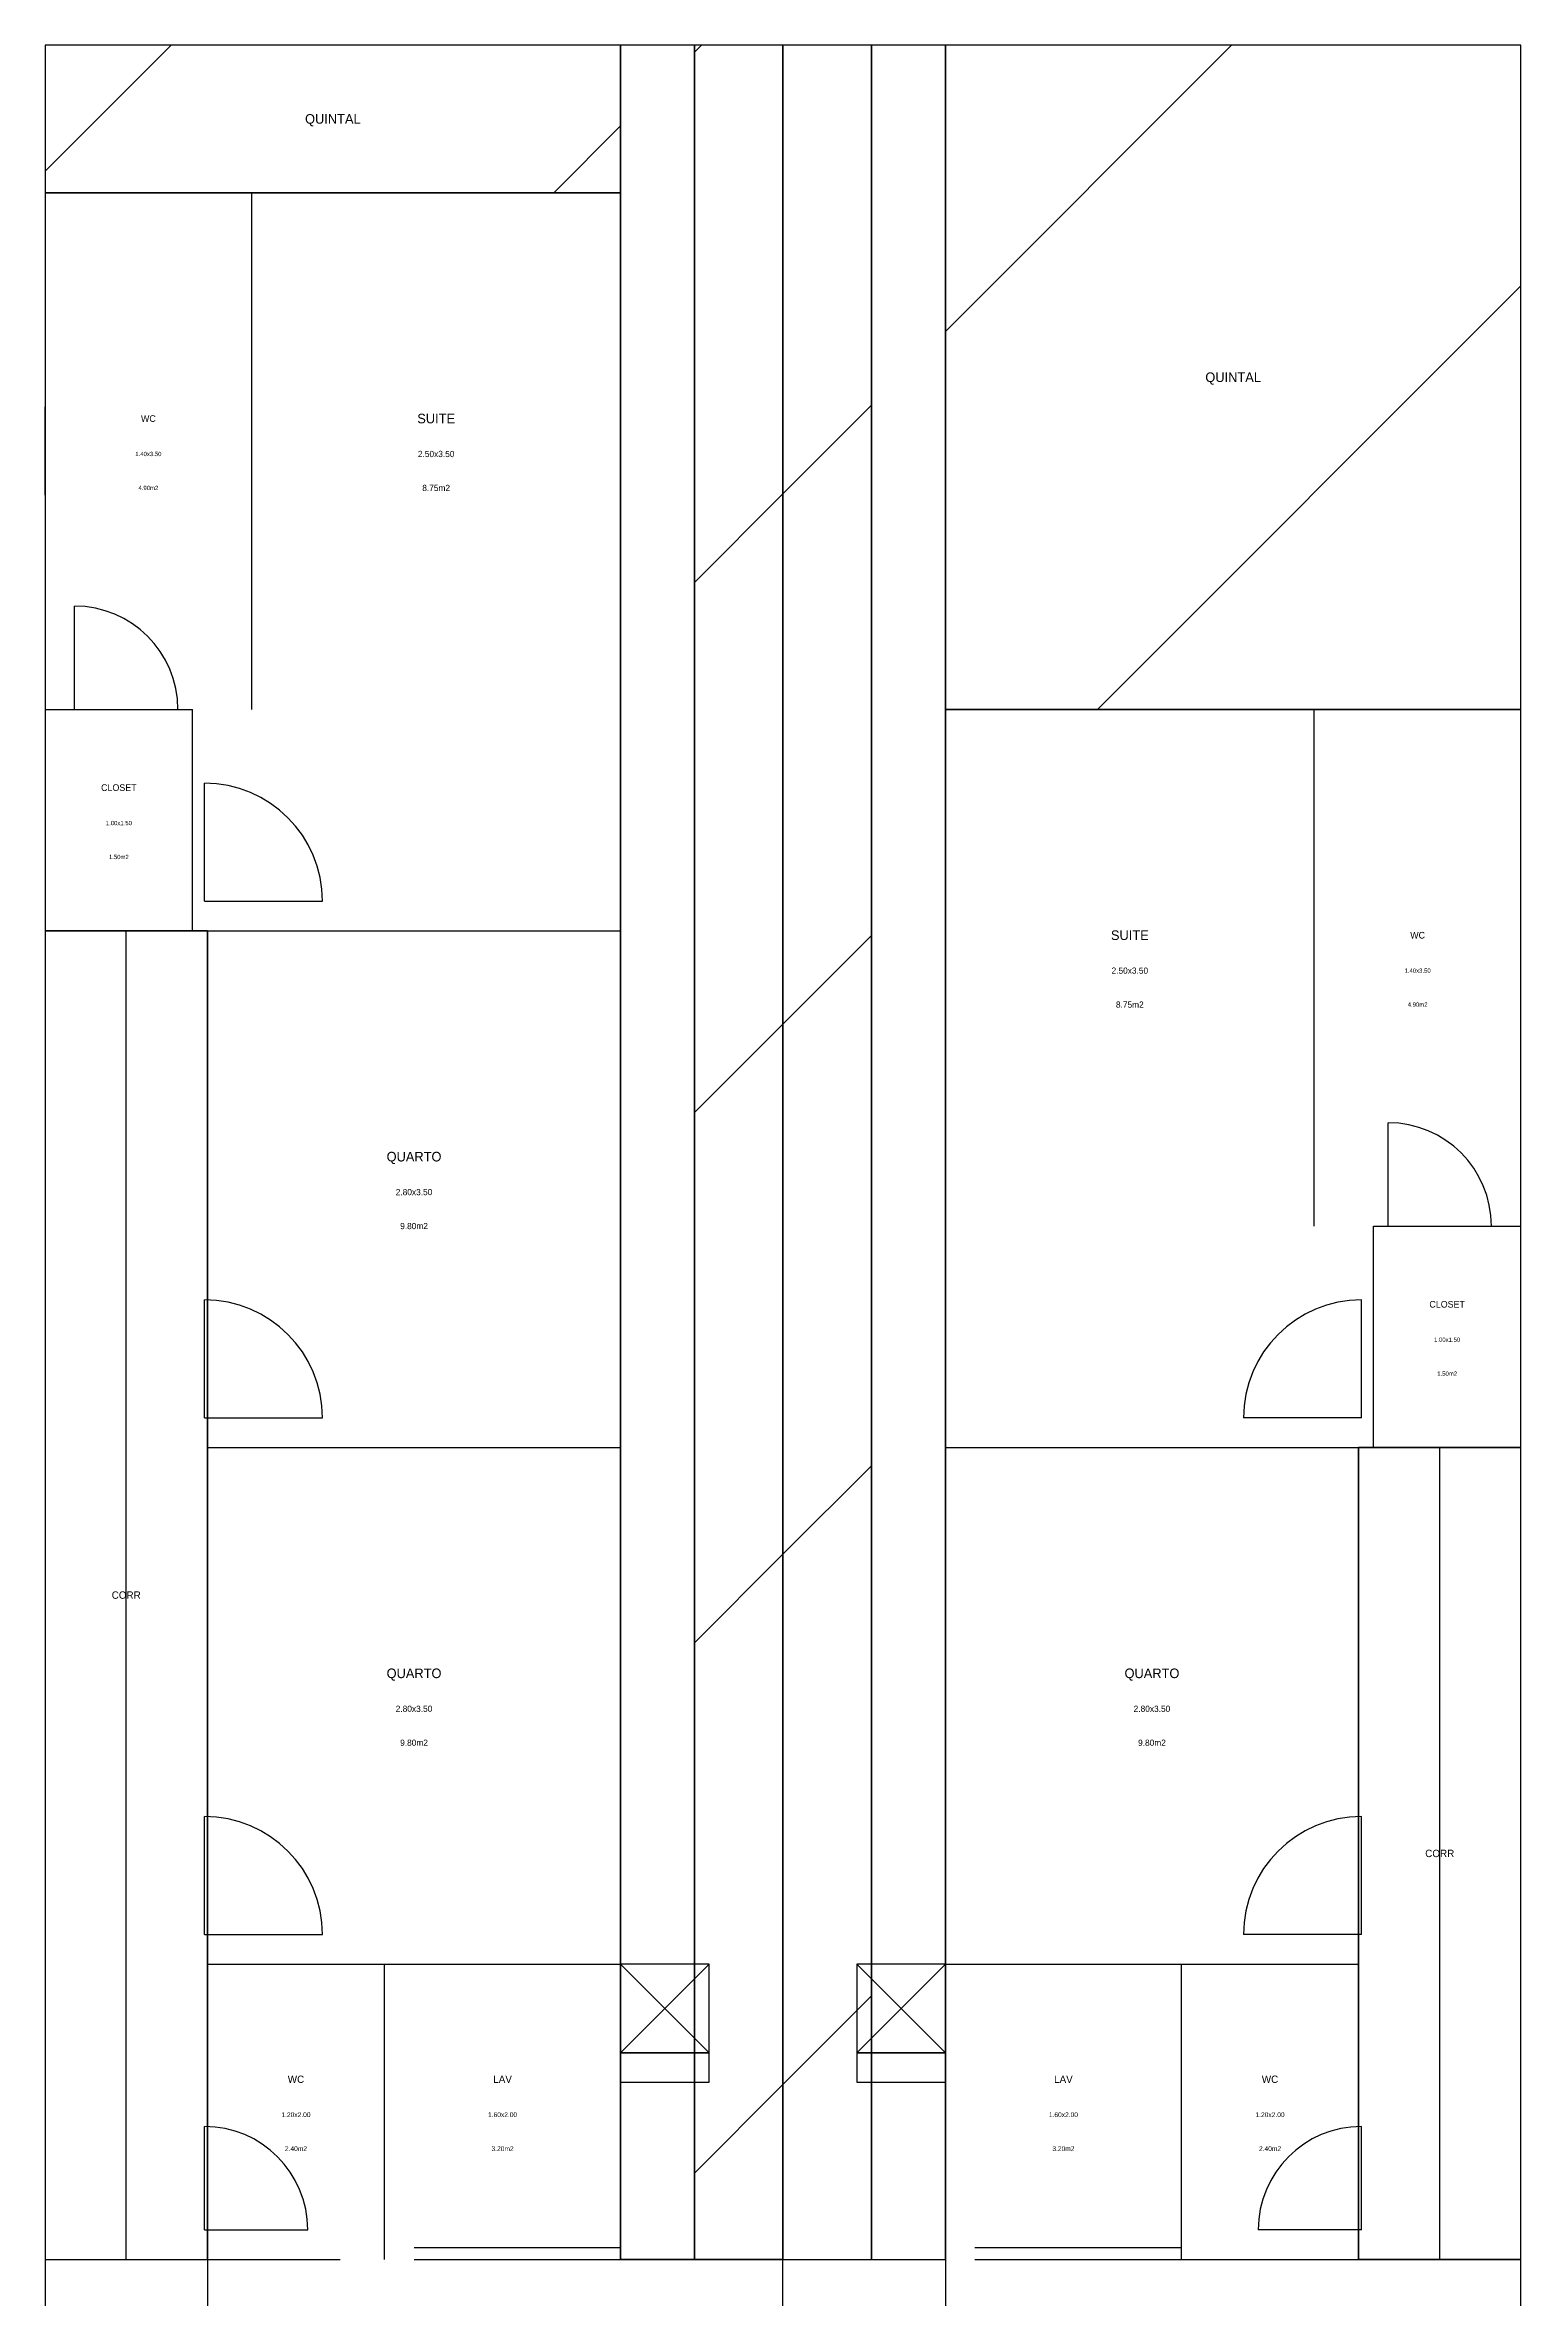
# Model space of a CAD drawing. Header units: millimetres. Extents: x 0 to 10000, y -796 to 26000.
# Drawn here: x 0 to 10000, y 10732 to 26000 of the extents above; entities that cross this region are included whole.
import ezdxf
from ezdxf.enums import TextEntityAlignment as Align

# ---------------------------------------------------------------- set-up
doc = ezdxf.new("R2010")
doc.units = ezdxf.units.MM
doc.linetypes.add('DASHED', pattern=[50, -50])
for name, color, linetype in [('BANCADA', 5, 'Continuous'), ('CALCADA', 252, 'Continuous'), ('CHURRASQ', 1, 'Continuous'), ('CORR_INT', 8, 'Continuous'), ('DIVISAS', 8, 'Continuous'), ('ESCADA', 8, 'Continuous'), ('HATCH_PERM', 152, 'Continuous'), ('JANELAS', 3, 'Continuous'), ('PAREDES', 7, 'Continuous'), ('PORTAS', 30, 'Continuous'), ('TEXTOS', 5, 'Continuous')]:
    doc.layers.add(name, color=color, linetype=linetype)

msp = doc.modelspace()

# ---------------------------------------------------------------- hatches: boundary and pattern name
at = {"layer": 'HATCH_PERM'}
h = msp.add_hatch(dxfattribs=at)
h.set_pattern_fill('ANSI31', scale=800)
h.paths.add_polyline_path([(0, 25000), (3900, 25000), (3900, 26000), (0, 26000)])
h = msp.add_hatch(dxfattribs=at)
h.set_pattern_fill('ANSI31', scale=800)
h.paths.add_polyline_path([(4400, 11000), (5000, 11000), (5000, 26000), (4400, 26000)])
h = msp.add_hatch(dxfattribs=at)
h.set_pattern_fill('ANSI31', scale=800)
h.paths.add_polyline_path([(5000, 11000), (5600, 11000), (5600, 26000), (5000, 26000)])
h = msp.add_hatch(dxfattribs=at)
h.set_pattern_fill('ANSI31', scale=800)
h.paths.add_polyline_path([(6100, 21500), (10000, 21500), (10000, 26000), (6100, 26000)])

# ---------------------------------------------------------------- linework, layer by layer
at = {"layer": 'BANCADA'}
for points in [[(3900, 12200), (4500, 12200), (4500, 12400), (3900, 12400)], [(5500, 12200), (6100, 12200), (6100, 12400), (5500, 12400)]]:
    msp.add_lwpolyline(points, close=True, dxfattribs=at)
at = {"layer": 'CALCADA'}
for points in [[(3900, 11000), (4400, 11000), (4400, 26000), (3900, 26000)], [(5600, 11000), (6100, 11000), (6100, 26000), (5600, 26000)]]:
    msp.add_lwpolyline(points, close=True, dxfattribs=at)
at = {"layer": 'CHURRASQ'}
for p, q in [((3900, 12400), (4500, 13000)), ((3900, 13000), (4500, 12400)), ((5500, 12400), (6100, 13000)), ((5500, 13000), (6100, 12400))]:
    msp.add_line(p, q, dxfattribs=at)
for points in [[(3900, 12400), (4500, 12400), (4500, 13000), (3900, 13000)], [(5500, 12400), (6100, 12400), (6100, 13000), (5500, 13000)]]:
    msp.add_lwpolyline(points, close=True, dxfattribs=at)
at = {"layer": 'CORR_INT', "linetype": 'DASHED'}
for p, q in [((550, 11000), (550, 20000)), ((9450, 11000), (9450, 16500))]:
    msp.add_line(p, q, dxfattribs=at)
at = {"layer": 'CORR_INT'}
for points in [[(0, 11000), (1100, 11000), (1100, 20000), (0, 20000)], [(8900, 11000), (10000, 11000), (10000, 16500), (8900, 16500)]]:
    msp.add_lwpolyline(points, close=True, dxfattribs=at)
at = {"layer": 'DIVISAS'}
msp.add_line((5000, 0), (5000, 26000), dxfattribs=at)
msp.add_lwpolyline([(0, 0), (10000, 0), (10000, 26000), (0, 26000)], close=True, dxfattribs=at)
at = {"layer": 'ESCADA'}
for p, q in [((3900, 11960), (3900, 11960)), ((6100, 11960), (6100, 11960)), ((3900, 11720), (3900, 11720)), ((6100, 11720), (6100, 11720)), ((3900, 11480), (3900, 11480)), ((6100, 11480), (6100, 11480)), ((3900, 11240), (3900, 11240)), ((6100, 11240), (6100, 11240))]:
    msp.add_line(p, q, dxfattribs=at)
for points in [[(3900, 11000), (3900, 11000), (3900, 12200), (3900, 12200)], [(6100, 11000), (6100, 11000), (6100, 12200), (6100, 12200)]]:
    msp.add_lwpolyline(points, close=True, dxfattribs=at)
at = {"layer": 'HATCH_PERM'}
for points in [[(0, 25000), (3900, 25000), (3900, 26000), (0, 26000)], [(4400, 11000), (5000, 11000), (5000, 26000), (4400, 26000)], [(5000, 11000), (5600, 11000), (5600, 26000), (5000, 26000)], [(6100, 21500), (10000, 21500), (10000, 26000), (6100, 26000)]]:
    msp.add_lwpolyline(points, close=True, dxfattribs=at)
at = {"layer": 'JANELAS'}
for p, q in [((2050, 25000), (3250, 25000)), ((0, 22950), (0, 23550)), ((6750, 21500), (7950, 21500)), ((10000, 19450), (10000, 20050)), ((3900, 17650), (3900, 18850)), ((3900, 14150), (3900, 15350)), ((6100, 14150), (6100, 15350)), ((3900, 11700), (3900, 12300)), ((6100, 11700), (6100, 12300))]:
    msp.add_line(p, q, dxfattribs=at)
at = {"layer": 'PAREDES'}
for p, q in [((1400, 21500), (1400, 25000)), ((0, 21500), (1000, 21500)), ((1000, 20000), (1000, 21500)), ((8600, 18000), (8600, 21500)), ((1100, 20000), (3900, 20000)), ((9000, 16500), (9000, 18000)), ((9000, 18000), (10000, 18000)), ((1100, 16500), (3900, 16500)), ((6100, 16500), (8900, 16500)), ((1100, 13000), (3900, 13000)), ((2300, 11000), (2300, 13000)), ((6100, 13000), (8900, 13000)), ((7700, 11000), (7700, 13000)), ((1100, 11000), (2000, 11000)), ((7000, 11000), (8900, 11000))]:
    msp.add_line(p, q, dxfattribs=at)
for points in [[(0, 1000), (2000, 1000), (2000, 3000), (5000, 3000), (5000, 11000), (3900, 11000), (3900, 20000), (3900, 20000), (3900, 25000), (0, 25000), (0, 20000), (1100, 20000), (1100, 3000), (0, 3000), (0, 1000)], [(5000, 1000), (7000, 1000), (7000, 3000), (10000, 3000), (10000, 11000), (8900, 11000), (8900, 16500), (10000, 16500), (10000, 21500), (6100, 21500), (6100, 16500), (6100, 16500), (6100, 3000), (5000, 3000), (5000, 1000)]]:
    msp.add_lwpolyline(points, close=True, dxfattribs=at)
at = {"layer": 'PORTAS'}
for p, q in [((200, 21500), (200, 22200)), ((200, 21500), (900, 21500)), ((1080, 20200), (1080, 21000)), ((1080, 20200), (1880, 20200)), ((9100, 18000), (9100, 18700)), ((9100, 18000), (9800, 18000)), ((1080, 16700), (1080, 17500)), ((8920, 16700), (8920, 17500)), ((1080, 16700), (1880, 16700)), ((8920, 16700), (8120, 16700)), ((1080, 13200), (1080, 14000)), ((8920, 13200), (8920, 14000)), ((1080, 13200), (1880, 13200)), ((8920, 13200), (8120, 13200)), ((1080, 11200), (1080, 11900)), ((8920, 11200), (8920, 11900)), ((1080, 11200), (1780, 11200)), ((8920, 11200), (8220, 11200)), ((2500, 11080), (3900, 11080)), ((2500, 11000), (3900, 11000)), ((6300, 11080), (7700, 11080)), ((6300, 11000), (7700, 11000))]:
    msp.add_line(p, q, dxfattribs=at)
for centre, radius, start, end in [((200, 21500), 700, 0, 90), ((1080, 20200), 800, 0, 90), ((9100, 18000), 700, 0, 90), ((1080, 16700), 800, 0, 90), ((8920, 16700), 800, 90, 180), ((1080, 13200), 800, 0, 90), ((8920, 13200), 800, 90, 180), ((1080, 11200), 700, 0, 90), ((8920, 11200), 700, 90, 180)]:
    msp.add_arc(centre, radius, start, end, dxfattribs=at)

# ---------------------------------------------------------------- texts
at = {"layer": 'TEXTOS'}
for s, height, p in [('QUINTAL', 65, (1950, 25500)), ('QUINTAL', 65, (8050, 23750)), ('WC', 45, (700, 23470)), ('SUITE', 65, (2650, 23470)), ('1.40x3.50', 29.2, (700, 23230)), ('2.50x3.50', 42.2, (2650, 23230)), ('4.90m2', 29.2, (700, 23000)), ('8.75m2', 42.2, (2650, 23000)), ('CLOSET', 45, (500, 20970)), ('1.00x1.50', 29.2, (500, 20730)), ('1.50m2', 29.2, (500, 20500)), ('SUITE', 65, (7350, 19970)), ('WC', 45, (9300, 19970)), ('2.50x3.50', 42.2, (7350, 19730)), ('1.40x3.50', 29.2, (9300, 19730)), ('8.75m2', 42.2, (7350, 19500)), ('4.90m2', 29.2, (9300, 19500)), ('QUARTO', 65, (2500, 18470)), ('2.80x3.50', 42.2, (2500, 18230)), ('9.80m2', 42.2, (2500, 18000)), ('CLOSET', 45, (9500, 17470)), ('1.00x1.50', 29.2, (9500, 17230)), ('1.50m2', 29.2, (9500, 17000)), ('CORR', 50, (550, 15500)), ('QUARTO', 65, (2500, 14970)), ('QUARTO', 65, (7500, 14970)), ('2.80x3.50', 42.2, (2500, 14730)), ('2.80x3.50', 42.2, (7500, 14730)), ('9.80m2', 42.2, (2500, 14500)), ('9.80m2', 42.2, (7500, 14500)), ('CORR', 50, (9450, 13750)), ('WC', 50, (1700, 12220)), ('LAV', 50, (3100, 12220)), ('LAV', 50, (6900, 12220)), ('WC', 50, (8300, 12220)), ('1.20x2.00', 32.5, (1700, 11980)), ('1.60x2.00', 32.5, (3100, 11980)), ('1.60x2.00', 32.5, (6900, 11980)), ('1.20x2.00', 32.5, (8300, 11980)), ('2.40m2', 32.5, (1700, 11750)), ('3.20m2', 32.5, (3100, 11750)), ('3.20m2', 32.5, (6900, 11750)), ('2.40m2', 32.5, (8300, 11750))]:
    msp.add_text(s, height=height, dxfattribs=at).set_placement(p, align=Align.MIDDLE_CENTER)

doc.saveas('drawing.dxf')
